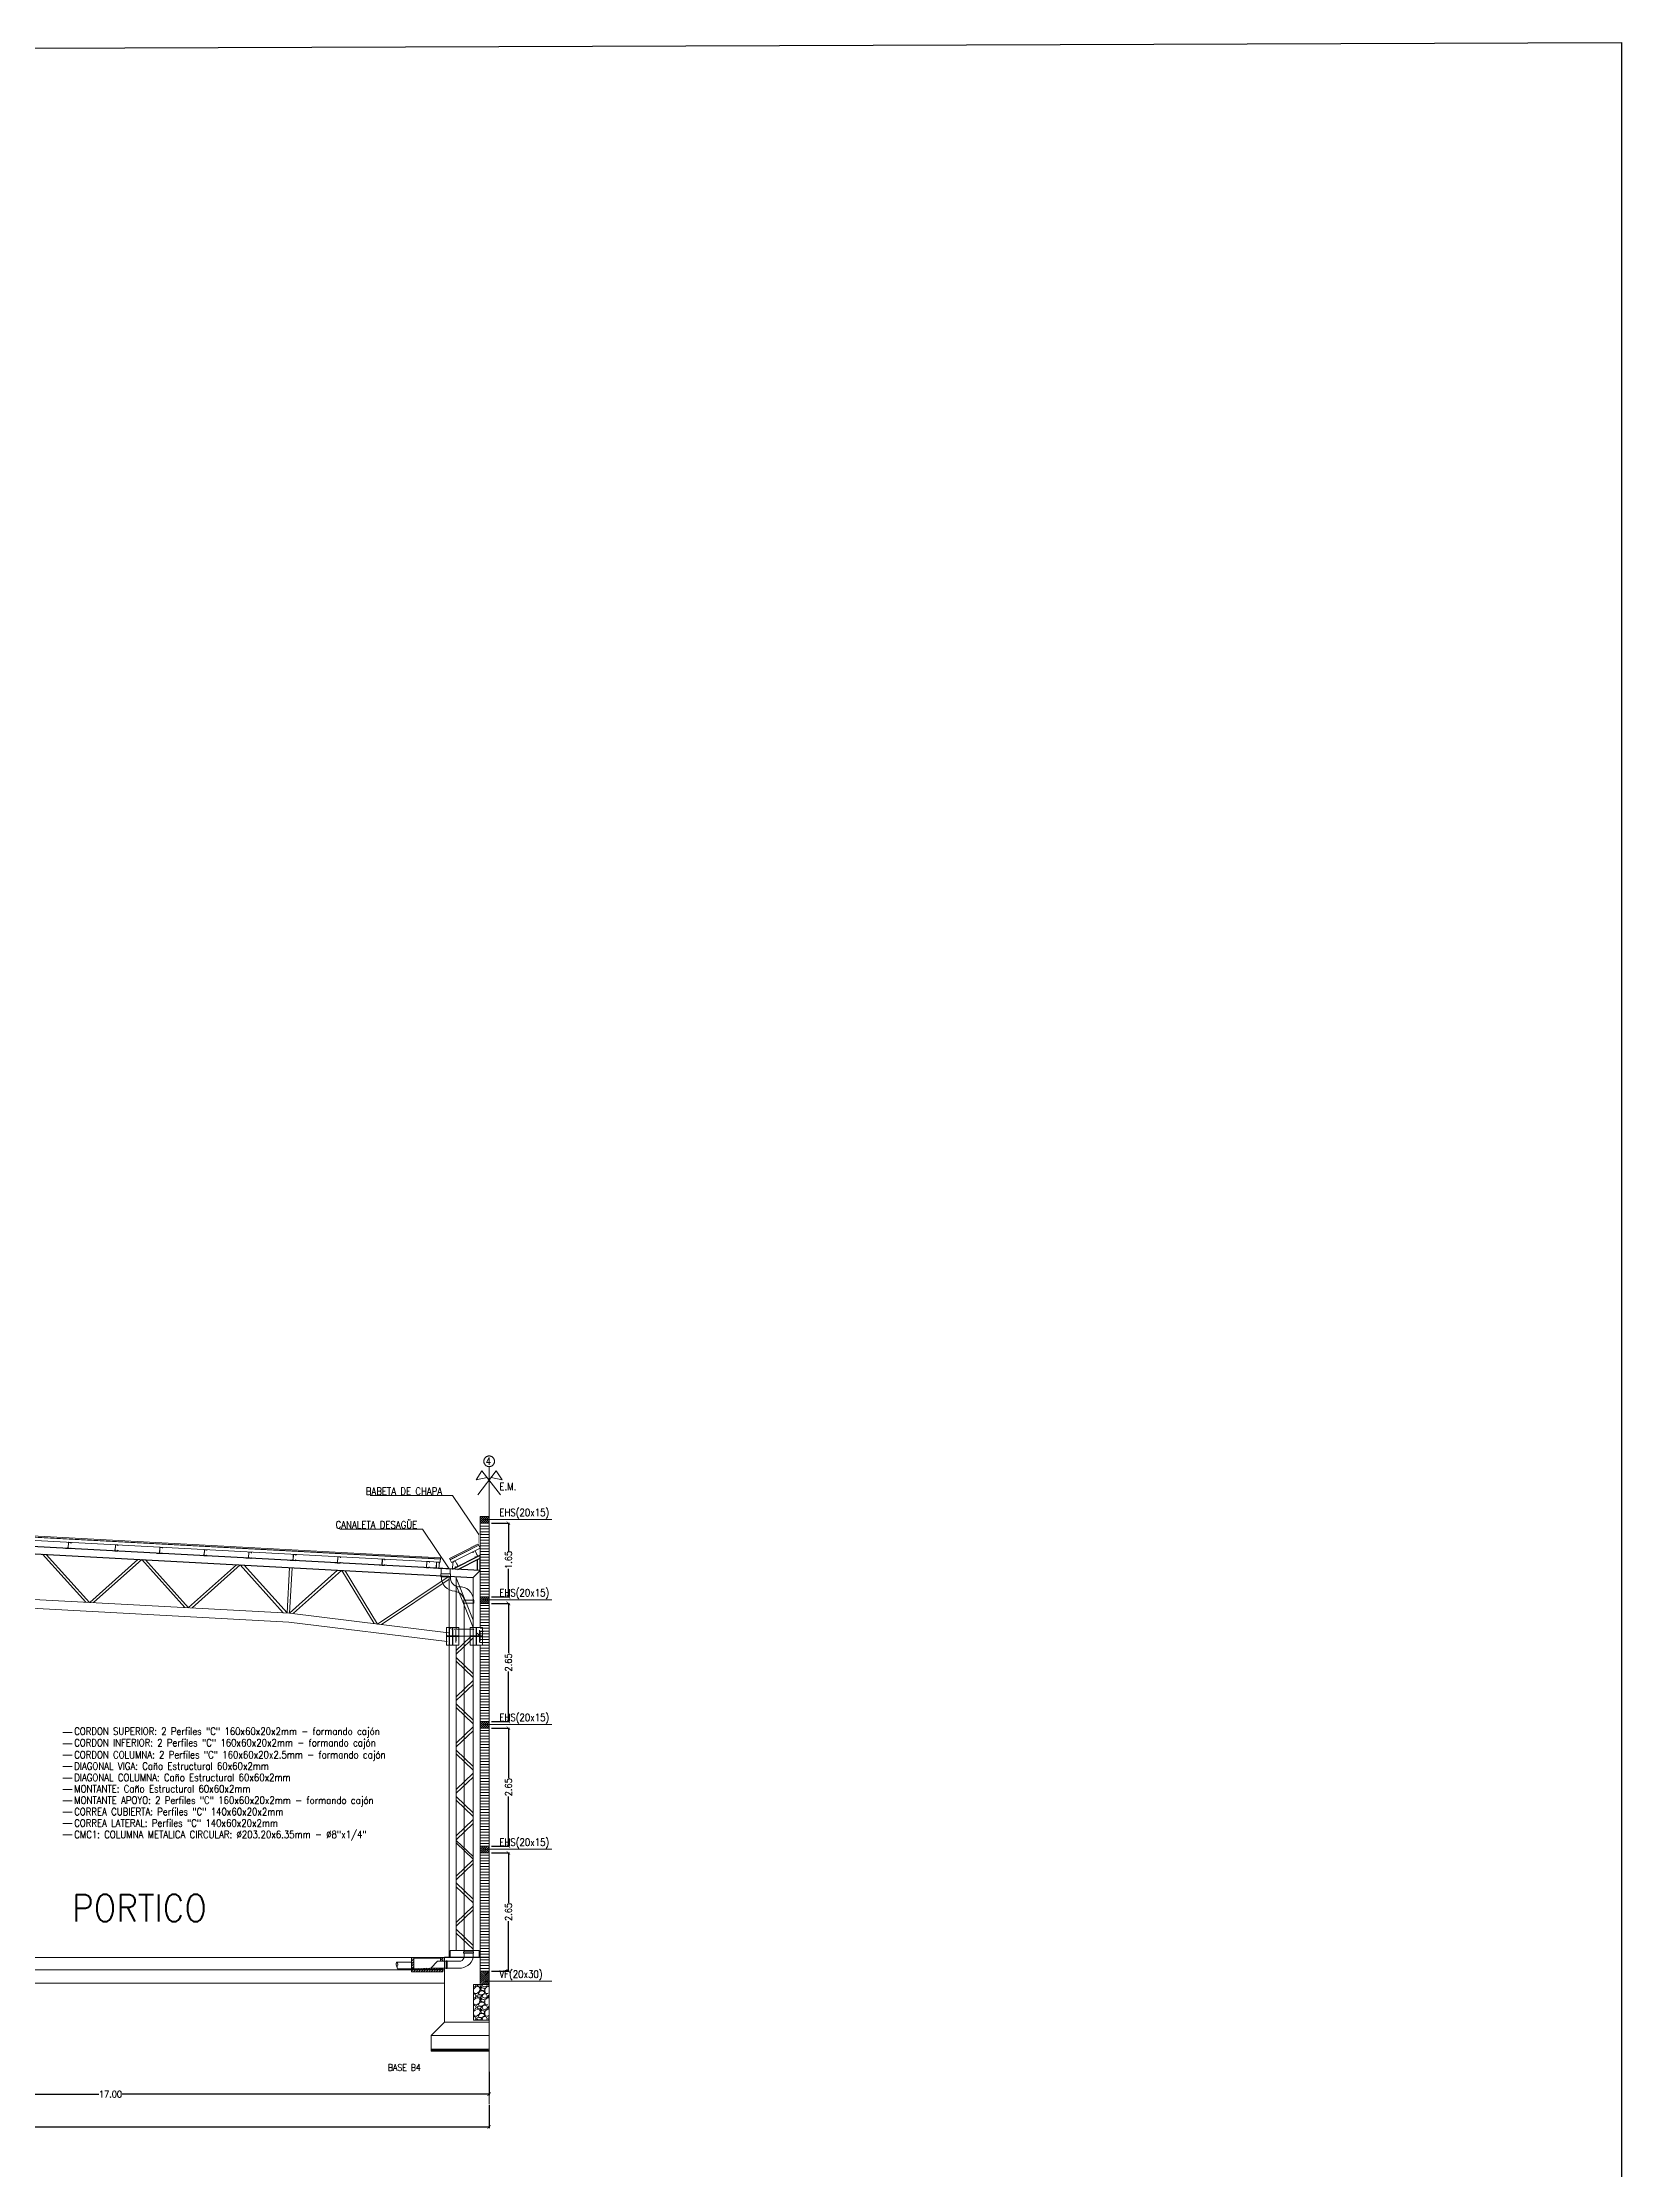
# Model space of a CAD drawing. Header units: inches. Extents: x 2 to 182, y -26 to 193.
# Drawn here: x 146.47 to 181.91, y 145.08 to 192.82 of the extents above; entities that cross this region are included whole.
import ezdxf

# ---------------------------------------------------------------- set-up
doc = ezdxf.new("R2010")
doc.units = ezdxf.units.IN
doc.header["$MEASUREMENT"] = 0
for name, pattern in [('HIDDEN2', [4.7625, 3.175, -1.5875]), ('PUNTOSX2', [12.7, 0, -12.7]), ('TRAZO_Y_PUNTO', [1, 0.5, -0.25, 0, -0.25])]:
    doc.linetypes.add(name, pattern=pattern)
for name, color, linetype in [('01-COTAS ESTRUCTURA', 9, 'Continuous'), ('JU-VISTA-CORTE(XREF)$0$V3', 4, 'Continuous'), ('smr acero', 170, 'Continuous')]:
    doc.layers.add(name, color=color, linetype=linetype)
for name, color, linetype, lineweight in [('Est-Acero', 4, 'Continuous', 13), ('Est-Columnas', 3, 'Continuous', 18), ('Est-Textos', 6, 'Continuous', 0), ('HATCH HORMIGON', 100, 'Continuous', 13), ('L ESTRUCT', 92, 'TRAZO_Y_PUNTO', 15), ('L PROYEC', 4, 'HIDDEN2', 9), ('L VISTA', 5, 'Continuous', 9)]:
    doc.layers.add(name, color=color, linetype=linetype, lineweight=lineweight)
doc.styles.add('R', font='romans.shx', dxfattribs={"width": 0.9})
doc.dimstyles.new('Al', dxfattribs={"dimtxt": 0.15, "dimasz": 0.08, "dimexe": 0.025, "dimexo": 0.05, "dimgap": 0, "dimtad": 0, "dimzin": 0, "dimdsep": 46, "dimtxsty": 'R', "dimblk": 'ARCHTICK', "dimcen": 0.09, "dimadec": 0, "dimazin": 0, "dimtfac": 1, "dimtofl": 0, "dimtmove": 0, "dimatfit": 3, "dimfxl": 0, "dimtolj": 1, "dimtzin": 0, "dimarcsym": 0})
pattern_1 = [(0, (-2587.111416, -366.72261), (2e-17, 0.0635), [])]
pattern_2 = [(45, (-32888.00897, -18007.331902), (-0.028284271247, 0.028284271247), [])]

# ---------------------------------------------------------------- blocks, each defined once
blk = doc.blocks.new('_ArchTick')
at = {"color": 0, "linetype": 'ByBlock', "const_width": 0.15}
blk.add_lwpolyline([(-0.5, -0.5), (0.5, 0.5)], dxfattribs=at)
blk = doc.blocks.new('*D1011')
at = {"layer": 'Defpoints', "color": 0}
for p in [(139.494, 149.261), (156.494, 149.261), (156.494, 146.772)]:
    blk.add_point(p, dxfattribs=at)
at = {"layer": 'Est-Textos', "color": 0, "lineweight": -2}
for p, q in [((139.494, 147.272), (139.494, 146.747)), ((156.494, 147.272), (156.494, 146.747)), ((139.494, 146.772), (147.733, 146.772)), ((156.494, 146.772), (148.254, 146.772))]:
    blk.add_line(p, q, dxfattribs=at)
at = {"layer": 'Est-Textos', "color": 0, "lineweight": -2, "xscale": 0.08, "yscale": 0.08, "zscale": 0.08, "rotation": 180}
blk.add_blockref('_ArchTick', (139.494, 146.772), dxfattribs=at)
at = {"layer": 'Est-Textos', "color": 0, "lineweight": -2, "xscale": 0.08, "yscale": 0.08, "zscale": 0.08}
blk.add_blockref('_ArchTick', (156.494, 146.772), dxfattribs=at)
at = {"layer": 'Est-Textos', "color": 0, "insert": (147.994, 146.772), "char_height": 0.15, "attachment_point": 5, "style": 'R'}
blk.add_mtext('\\A1;17.00', dxfattribs=at)
blk = doc.blocks.new('*D1009')
at = {"layer": 'Defpoints', "color": 0}
for p in [(111.494, 146.772), (156.494, 146.772), (156.494, 146.035)]:
    blk.add_point(p, dxfattribs=at)
at = {"layer": 'Est-Textos', "color": 0, "lineweight": -2}
for p, q in [((111.494, 146.535), (111.494, 146.01)), ((156.494, 146.535), (156.494, 146.01)), ((111.494, 146.035), (133.724, 146.035)), ((156.494, 146.035), (134.264, 146.035))]:
    blk.add_line(p, q, dxfattribs=at)
at = {"layer": 'Est-Textos', "color": 0, "lineweight": -2, "xscale": 0.08, "yscale": 0.08, "zscale": 0.08, "rotation": 180}
blk.add_blockref('_ArchTick', (111.494, 146.035), dxfattribs=at)
at = {"layer": 'Est-Textos', "color": 0, "lineweight": -2, "xscale": 0.08, "yscale": 0.08, "zscale": 0.08}
blk.add_blockref('_ArchTick', (156.494, 146.035), dxfattribs=at)
at = {"layer": 'Est-Textos', "color": 0, "insert": (133.994, 146.035), "char_height": 0.15, "attachment_point": 5, "style": 'R'}
blk.add_mtext('\\A1;45.00', dxfattribs=at)
blk = doc.blocks.new('*D1016')
at = {"layer": 'Defpoints', "color": 0}
for p in [(156.494, 152.186), (156.926, 152.186), (156.494, 149.536)]:
    blk.add_point(p, dxfattribs=at)
at = {"layer": 'Est-Textos', "color": 0, "lineweight": -2}
for p, q in [((156.544, 152.186), (156.951, 152.186)), ((156.926, 152.186), (156.926, 151.067)), ((156.926, 149.536), (156.926, 150.655)), ((156.544, 149.536), (156.951, 149.536))]:
    blk.add_line(p, q, dxfattribs=at)
at = {"layer": 'Est-Textos', "color": 0, "lineweight": -2, "xscale": 0.08, "yscale": 0.08, "zscale": 0.08}
for p, rotation in [((156.926, 152.186), 90), ((156.926, 149.536), 270)]:
    blk.add_blockref('_ArchTick', p, dxfattribs=dict(at, rotation=rotation))
at = {"layer": 'Est-Textos', "color": 0, "insert": (156.926, 150.861), "char_height": 0.15, "attachment_point": 5, "rotation": 90, "style": 'R'}
blk.add_mtext('\\A1;2.65', dxfattribs=at)
blk = doc.blocks.new('*D1017')
at = {"layer": 'Defpoints', "color": 0}
for p in [(156.494, 154.986), (156.926, 154.986), (156.494, 152.336)]:
    blk.add_point(p, dxfattribs=at)
at = {"layer": 'Est-Textos', "color": 0, "lineweight": -2}
for p, q in [((156.544, 154.986), (156.951, 154.986)), ((156.926, 154.986), (156.926, 153.867)), ((156.926, 152.336), (156.926, 153.455)), ((156.544, 152.336), (156.951, 152.336))]:
    blk.add_line(p, q, dxfattribs=at)
at = {"layer": 'Est-Textos', "color": 0, "lineweight": -2, "xscale": 0.08, "yscale": 0.08, "zscale": 0.08}
for p, rotation in [((156.926, 154.986), 90), ((156.926, 152.336), 270)]:
    blk.add_blockref('_ArchTick', p, dxfattribs=dict(at, rotation=rotation))
at = {"layer": 'Est-Textos', "color": 0, "insert": (156.926, 153.661), "char_height": 0.15, "attachment_point": 5, "rotation": 90, "style": 'R'}
blk.add_mtext('\\A1;2.65', dxfattribs=at)
blk = doc.blocks.new('*D1018')
at = {"layer": 'Defpoints', "color": 0}
for p in [(156.494, 157.786), (156.926, 157.786), (156.494, 155.136)]:
    blk.add_point(p, dxfattribs=at)
at = {"layer": 'Est-Textos', "color": 0, "lineweight": -2}
for p, q in [((156.544, 157.786), (156.951, 157.786)), ((156.926, 157.786), (156.926, 156.667)), ((156.926, 155.136), (156.926, 156.255)), ((156.544, 155.136), (156.951, 155.136))]:
    blk.add_line(p, q, dxfattribs=at)
at = {"layer": 'Est-Textos', "color": 0, "lineweight": -2, "xscale": 0.08, "yscale": 0.08, "zscale": 0.08}
for p, rotation in [((156.926, 157.786), 90), ((156.926, 155.136), 270)]:
    blk.add_blockref('_ArchTick', p, dxfattribs=dict(at, rotation=rotation))
at = {"layer": 'Est-Textos', "color": 0, "insert": (156.926, 156.461), "char_height": 0.15, "attachment_point": 5, "rotation": 90, "style": 'R'}
blk.add_mtext('\\A1;2.65', dxfattribs=at)
blk = doc.blocks.new('*D1019')
at = {"layer": 'Defpoints', "color": 0}
for p in [(156.494, 159.586), (156.926, 159.586), (156.494, 157.936)]:
    blk.add_point(p, dxfattribs=at)
at = {"layer": 'Est-Textos', "color": 0, "lineweight": -2}
for p, q in [((156.544, 159.586), (156.951, 159.586)), ((156.926, 159.586), (156.926, 158.957)), ((156.926, 157.936), (156.926, 158.565)), ((156.544, 157.936), (156.951, 157.936))]:
    blk.add_line(p, q, dxfattribs=at)
at = {"layer": 'Est-Textos', "color": 0, "lineweight": -2, "xscale": 0.08, "yscale": 0.08, "zscale": 0.08}
for p, rotation in [((156.926, 159.586), 90), ((156.926, 157.936), 270)]:
    blk.add_blockref('_ArchTick', p, dxfattribs=dict(at, rotation=rotation))
at = {"layer": 'Est-Textos', "color": 0, "insert": (156.926, 158.761), "char_height": 0.15, "attachment_point": 5, "rotation": 90, "style": 'R'}
blk.add_mtext('\\A1;1.65', dxfattribs=at)

msp = doc.modelspace()

# ---------------------------------------------------------------- hatches: boundary and pattern name
at = {"lineweight": 0}
h = msp.add_hatch(dxfattribs=at)
h.set_pattern_fill('ANSI31', color=256, scale=0.02, angle=315)
h.set_pattern_definition([(0, (-2587.111416, -358.32261), (2e-17, 0.0635), [])])
h.paths.add_polyline_path([(156.294, 159.586), (156.494, 159.586), (156.494, 157.936), (156.319, 157.936), (156.294, 157.936)])
h = msp.add_hatch(dxfattribs=at)
h.set_pattern_fill('ANSI31', color=256, scale=0.02, angle=315)
h.set_pattern_definition([(0, (-2587.111416, -361.12261), (2e-17, 0.0635), [])])
h.paths.add_polyline_path([(156.294, 157.786), (156.494, 157.786), (156.494, 155.136), (156.319, 155.136), (156.294, 155.136)])
h = msp.add_hatch(dxfattribs=at)
h.set_pattern_fill('ANSI31', color=256, scale=0.02, angle=315)
h.set_pattern_definition([(0, (-2587.111416, -363.92261), (2e-17, 0.0635), [])])
h.paths.add_polyline_path([(156.294, 154.986), (156.494, 154.986), (156.494, 152.336), (156.319, 152.336), (156.294, 152.336)])
h = msp.add_hatch(dxfattribs=at)
h.set_pattern_fill('ANSI31', color=256, scale=0.02, angle=315)
h.set_pattern_definition(pattern_1)
h.paths.add_polyline_path([(156.294, 152.186), (156.494, 152.186), (156.494, 149.836), (156.319, 149.836), (156.319, 149.849), (156.294, 149.849)])
h = msp.add_hatch(dxfattribs=at)
h.set_pattern_fill('ANSI31', color=256, scale=0.02, angle=315)
h.set_pattern_definition(pattern_1)
h.paths.add_polyline_path([(156.294, 149.836), (156.319, 149.836), (156.494, 149.836), (156.494, 149.536), (156.294, 149.536)])
h = msp.add_hatch(dxfattribs=at)
h.set_pattern_fill('GRAVEL', color=256, scale=0.01)
h.set_pattern_definition([(228.0127875, (-5302.389905, -877.694009), (-2.03200000016, -2.28599999986), [0.034172144, -3.383048364]), (184.969741, (-5302.412765, -877.719409), (3.047999998794, 0.25400001447), [0.058640472, -5.805404889]), (132.5104471, (-5302.471185, -877.724489), (2.540000001073, -2.793999999025), [0.041348152, -4.093472279]), (267.273689, (-5302.570245, -877.787989), (0.254000000532, 5.079999999973), [0.053400452, -5.286643743]), (292.83365418, (-5302.572785, -877.841329), (-1.270000000106, 3.047999999956), [0.05236337, -5.183980775]), (357.273689, (-5302.552465, -877.889589), (-5.079999999973, 0.254000000532), [0.053400452, -5.286643743]), (37.69424047, (-5302.499125, -877.892129), (-3.301999999854, -2.54000000019), [0.070619366, -6.991311531]), (72.25532837, (-5302.443245, -877.848949), (1.778000000478, 5.587999999848), [0.066671952, -6.60052566]), (121.42956562, (-5302.422925, -877.785449), (-2.032000000288, 3.301999999823), [0.0535813, -5.30455457]), (175.2363583, (-5302.450865, -877.739729), (2.79399999996, -0.25400000044), [0.061171328, -2.997393695]), (222.3974378, (-5302.511825, -877.734649), (-3.047999999902, -2.794000000106), [0.079107792, -7.831677251]), (138.81407483, (-5302.318785, -877.790529), (-1.77799999989, 1.52400000012), [0.027000454, -2.673056582]), (171.4692344, (-5302.339105, -877.772749), (3.30200000009, -0.507999999424), [0.051368198, -5.0854639]), (225, (-5302.3899, -877.76513), (-4e-17, -0.254), [0.035920934, -0.323289311]), (203.1985905, (-5302.407685, -877.73465), (1.27000000003, 0.50799999991), [0.019344132, -1.915062237]), (291.8014095, (-5302.425465, -877.74227), (-0.25400000005, 0.762), [0.027356562, -1.340475299]), (30.9637565, (-5302.415305, -877.76767), (0.76200000002, 0.50799999997), [0.044431966, -1.436629815]), (161.5650512, (-5302.377205, -877.74481), (0.508, -0.254), [0.032128714, -0.771089812]), (16.38954033, (-5302.572785, -877.742269), (2.54, 0.762), [0.0450088, -4.455882667]), (70.34617594, (-5302.529605, -877.729569), (-1.016000000093, -2.793999999967), [0.037759894, -3.738221568]), (293.1985905, (-5302.377205, -877.69401), (-0.50799999991, 1.27000000004), [0.03868801, -1.895718359]), (343.61045967, (-5302.361965, -877.729569), (-2.540000000053, 0.761999999822), [0.0450088, -4.455882667]), (339.4439548, (-5302.572785, -877.89975), (-1.27, 0.508), [0.04340352, -2.126773431]), (294.7751406, (-5302.532145, -877.914989), (-1.27000000151, 2.79399999931), [0.036367212, -3.600359338]), (66.8014095, (-5302.374665, -877.94801), (0.50799999992, 1.27000000003), [0.03868801, -1.895718359]), (17.35402464, (-5302.359425, -877.912449), (-3.301999999934, -1.016000000213), [0.042578274, -4.215237598]), (69.4439548, (-5302.499125, -877.94801), (-0.50800000001, -1.27), [0.02170176, -2.148475191]), (101.3099325, (-5302.389905, -877.94801), (-0.254, 1.016), [0.01295146, -1.282199496]), (165.9637565, (-5302.392445, -877.93531), (0.762, -0.254), [0.05236337, -0.994905459]), (186.00900596, (-5302.443245, -877.922609), (2.539999999987, 0.254000000133), [0.0485267, -4.804136486]), (303.6900675, (-5302.415305, -877.79053), (-0.254, 0.508), [0.036632388, -0.879177636]), (353.1572266, (-5302.394985, -877.821009), (4.318000000027, -0.507999999774), [0.063955676, -6.331600907]), (60.9453959, (-5302.331485, -877.828629), (-1.01600000003, -1.77799999998), [0.026150824, -2.588939232]), (90, (-5302.31878, -877.80577), (-0.254, 0.254), [0.01524, -0.23876]), (120.25643716, (-5302.448325, -877.914989), (1.015999999876, -1.77800000007), [0.035286696, -3.493394077]), (48.0127875, (-5302.466105, -877.884509), (2.03200000017, 2.28599999985), [0.068344288, -3.34887622]), (0, (-5302.42038, -877.8337), (0.254, 0.254), [0.06604, -0.18796]), (325.3048465, (-5302.354345, -877.833709), (2.54000000096, -1.777999998625), [0.040160956, -3.975931672]), (254.0546041, (-5302.321325, -877.85657), (-0.25399999998, -1.016), [0.036982908, -1.812165004]), (207.64597536, (-5302.331485, -877.892129), (-4.826000000177, -2.539999999663), [0.06021451, -5.961246442]), (175.42607874, (-5302.384825, -877.920069), (-3.302, 0.254), [0.063702946, -6.306584646])])
h.paths.add_polyline_path([(156.144, 149.236), (156.344, 149.236), (156.344, 148.436), (156.144, 148.436)])
h.paths.add_polyline_path([(156.344, 149.236), (156.494, 149.236), (156.494, 148.436), (156.344, 148.436)])
h = msp.add_hatch(dxfattribs=at)
h.set_pattern_fill('ANSI37', color=256, scale=0.01)
h.set_pattern_definition([(45, (-2565.917084, -371.648868), (-0.0224506403, 0.0224506403), []), (135, (-2565.917084, -371.648868), (-0.0224506403, -0.0224506403), [])])
h.paths.add_polyline_path([(155.194, 147.786), (156.494, 147.786), (156.494, 147.736), (155.194, 147.736)])
at = {"layer": 'HATCH HORMIGON'}
h = msp.add_hatch(dxfattribs=at)
h.set_pattern_fill('LINE', color=256, scale=0.01, angle=45, style=0)
h.set_pattern_definition([(45, (-5264.430395, -887.633784), (-0.0224506403, 0.0224506403), [])])
h.paths.add_polyline_path([(156.494, 159.586), (156.494, 159.736), (156.294, 159.736), (156.294, 159.586)])
h = msp.add_hatch(dxfattribs=at)
h.set_pattern_fill('LINE', color=256, scale=0.01, angle=45, style=0)
h.set_pattern_definition([(45, (-5264.430395, -889.433784), (-0.0224506403, 0.0224506403), [])])
h.paths.add_polyline_path([(156.494, 157.786), (156.494, 157.936), (156.294, 157.936), (156.294, 157.786)])
h = msp.add_hatch(dxfattribs=at)
h.set_pattern_fill('LINE', color=256, scale=0.01, angle=45, style=0)
h.set_pattern_definition([(45, (-5264.430395, -892.233784), (-0.0224506403, 0.0224506403), [])])
h.paths.add_polyline_path([(156.494, 154.986), (156.494, 155.136), (156.294, 155.136), (156.294, 154.986)])
h = msp.add_hatch(dxfattribs=at)
h.set_pattern_fill('LINE', color=256, scale=0.01, angle=45, style=0)
h.set_pattern_definition([(45, (-5264.430395, -895.033784), (-0.0224506403, 0.0224506403), [])])
h.paths.add_polyline_path([(156.494, 152.186), (156.494, 152.336), (156.294, 152.336), (156.294, 152.186)])
h = msp.add_hatch(dxfattribs=at)
h.set_pattern_fill('LINE', color=256, scale=0.01, angle=45, style=0)
h.set_pattern_definition([(45, (-5324.36278, -885.853102), (-0.0224506403, 0.0224506403), [])])
h.paths.add_polyline_path([(156.294, 149.536), (156.494, 149.536), (156.494, 149.236), (156.294, 149.236)])
at = {"layer": 'L ESTRUCT', "linetype": 'ByBlock'}
h = msp.add_hatch(dxfattribs=at)
h.set_pattern_fill('_USER,_O', color=256, scale=0.04, angle=45, pattern_type=0)
h.set_pattern_definition(pattern_2)
h.paths.add_polyline_path([(154.803, 149.836), (154.753, 149.836), (154.753, 149.584), (154.803, 149.586)])
h = msp.add_hatch(dxfattribs=at)
h.set_pattern_fill('_USER,_O', color=256, scale=0.04, angle=45, pattern_type=0)
h.set_pattern_definition(pattern_2)
h.paths.add_polyline_path([(155.451, 149.601), (155.401, 149.601), (155.401, 149.569), (154.803, 149.569), (154.803, 149.586), (154.753, 149.584), (154.753, 149.519), (155.451, 149.519)])
h = msp.add_hatch(dxfattribs=at)
h.set_pattern_fill('_USER,_O', color=256, scale=0.04, angle=45, pattern_type=0)
h.set_pattern_definition(pattern_2)
h.paths.add_polyline_path([(155.401, 149.836), (154.803, 149.836), (154.803, 149.821), (155.401, 149.821)])
h = msp.add_hatch(dxfattribs=at)
h.set_pattern_fill('_USER,_O', color=256, scale=0.04, angle=45, pattern_type=0)
h.set_pattern_definition(pattern_2)
h.paths.add_polyline_path([(155.401, 149.601), (155.189, 149.601), (154.803, 149.586), (154.803, 149.569), (155.401, 149.569)])
h = msp.add_hatch(dxfattribs=at)
h.set_pattern_fill('_USER,_O', color=256, scale=0.04, angle=45, pattern_type=0)
h.set_pattern_definition(pattern_2)
h.paths.add_polyline_path([(155.451, 149.836), (155.401, 149.836), (155.401, 149.821), (155.401, 149.757), (155.451, 149.757)])

# ---------------------------------------------------------------- linework, layer by layer
at = {"lineweight": 0}
for p, q in [((156.294, 157.936), (156.294, 159.586)), ((156.494, 157.936), (156.494, 159.586)), ((151.957, 157.571), (152.013, 158.591)), ((152.016, 157.568), (152.073, 158.588)), ((156.134, 158.37), (156.294, 158.522)), ((156.294, 157.249), (156.294, 158.522)), ((155.594, 157.249), (155.594, 158.399)), ((155.753, 157.249), (155.753, 158.391)), ((156.134, 157.409), (155.753, 158.358)), ((156.134, 157.248), (155.753, 158.197)), ((156.134, 157.248), (156.134, 158.37)), ((155.579, 157.127), (152.016, 157.568)), ((156.494, 155.136), (156.494, 157.786)), ((155.555, 156.929), (151.999, 157.368)), ((155.807, 157.209), (156.067, 157.209)), ((156.067, 157.049), (155.807, 157.049)), ((155.594, 149.849), (155.594, 156.849)), ((155.594, 156.849), (155.754, 156.849)), ((155.754, 156.728), (156.067, 157.03)), ((155.754, 156.644), (156.067, 156.946)), ((155.754, 149.999), (155.754, 156.849)), ((155.754, 156.573), (156.134, 156.207)), ((156.134, 149.999), (156.134, 156.849)), ((156.294, 149.236), (156.294, 156.849)), ((155.754, 156.49), (156.134, 156.124)), ((155.754, 155.687), (156.134, 156.053)), ((155.754, 155.604), (156.134, 155.97)), ((155.754, 155.533), (156.134, 155.167)), ((155.754, 155.45), (156.134, 155.084)), ((155.754, 154.647), (156.134, 155.013)), ((155.754, 154.564), (156.134, 154.93)), ((156.494, 152.336), (156.494, 154.986)), ((155.754, 154.493), (156.134, 154.127)), ((155.754, 154.409), (156.134, 154.043)), ((155.754, 153.607), (156.134, 153.973)), ((155.754, 153.524), (156.134, 153.89)), ((155.754, 153.453), (156.134, 153.087)), ((155.754, 153.369), (156.134, 153.003)), ((155.754, 152.567), (156.134, 152.933)), ((155.754, 152.483), (156.134, 152.85)), ((155.754, 152.469), (156.134, 152.103)), ((155.754, 152.412), (156.134, 152.047)), ((155.754, 151.666), (156.134, 152.032)), ((155.754, 151.583), (156.134, 151.949)), ((156.494, 149.836), (156.494, 152.186)), ((155.754, 151.512), (156.134, 151.146)), ((155.754, 151.429), (156.134, 151.063)), ((155.754, 150.626), (156.134, 150.992)), ((155.754, 150.543), (156.134, 150.909)), ((155.754, 150.472), (156.134, 150.106)), ((155.754, 150.389), (156.134, 150.023)), ((113.254, 149.836), (155.494, 149.836)), ((113.254, 149.561), (155.494, 149.561)), ((155.494, 149.836), (155.494, 148.386)), ((156.294, 149.836), (156.294, 149.536)), ((156.319, 149.836), (156.494, 149.836)), ((156.494, 149.836), (156.494, 148.386)), ((113.254, 149.261), (155.494, 149.261)), ((156.144, 149.236), (156.144, 148.436)), ((156.294, 149.236), (156.144, 149.236)), ((156.344, 149.236), (156.494, 149.236)), ((156.494, 149.236), (156.494, 148.436)), ((156.494, 148.086), (155.194, 148.086)), ((156.494, 148.386), (155.494, 148.386)), ((156.144, 148.436), (156.494, 148.436))]:
    msp.add_line(p, q, dxfattribs=at)
at = {"linetype": 'PUNTOSX2', "lineweight": 0, "ltscale": 0.001}
for p, q in [((155.667, 157.049), (155.533, 157.07)), ((155.686, 157.208), (155.534, 157.232)), ((155.594, 157.223), (155.594, 157.249)), ((155.594, 157.049), (155.594, 156.849)), ((155.668, 157.055), (155.686, 157.208)), ((155.807, 157.209), (155.686, 157.208)), ((155.753, 157.209), (155.753, 157.249)), ((155.754, 157.049), (155.754, 156.849)), ((156.067, 157.209), (156.134, 157.209)), ((156.134, 157.209), (156.134, 157.249)), ((156.294, 157.049), (156.134, 157.209)), ((156.294, 157.055), (156.294, 157.249)), ((156.076, 157.038), (156.067, 157.03)), ((156.134, 157.01), (156.067, 156.946)), ((156.134, 157.042), (156.134, 156.849)), ((156.294, 157.042), (156.294, 156.849))]:
    msp.add_line(p, q, dxfattribs=at)
msp.add_lwpolyline([(91.611, 192.493), (181.909, 192.816), (181.909, -26.135), (91.611, -26.135)], close=True)
at = {"lineweight": 0}
for points in [[(155.403, 158.811), (133.994, 159.96)], [(155.398, 158.711), (133.994, 159.859)], [(155.648, 158.704), (155.603, 158.793), (156.248, 159.119), (156.294, 159.029), (155.648, 158.704)], [(146.47, 158.889), (147.441, 157.813)], [(146.555, 158.884), (147.526, 157.809)], [(148.612, 158.774), (147.531, 157.808)], [(148.696, 158.769), (147.616, 157.804)], [(148.696, 158.769), (149.66, 157.694)], [(148.781, 158.765), (149.745, 157.69)], [(150.823, 158.655), (149.744, 157.691)], [(150.908, 158.651), (149.831, 157.689)], [(150.908, 158.651), (151.872, 157.575)], [(150.993, 158.646), (151.957, 157.571)], [(153.093, 158.53), (152.016, 157.568)], [(153.179, 158.527), (152.103, 157.564)], [(153.191, 158.528), (153.912, 157.334)], [(153.266, 158.52), (153.987, 157.324)], [(155.398, 158.711), (155.403, 158.812)], [(143.04, 158.049), (152.016, 157.568)], [(155.594, 158.399), (153.987, 157.324)], [(155.594, 158.327), (154.078, 157.313)], [(143.036, 157.849), (151.999, 157.368)], [(156.494, 148.386), (156.494, 148.086), (156.494, 147.786), (155.194, 147.786), (155.194, 148.086), (155.494, 148.386)]]:
    msp.add_lwpolyline(points, dxfattribs=at)
for points in [[(155.814, 157.249), (155.534, 157.249), (155.534, 157.055), (155.814, 157.055)], [(155.534, 157.055), (155.814, 157.055), (155.814, 157.049), (155.534, 157.049)], [(155.534, 157.042), (155.814, 157.042), (155.814, 157.049), (155.534, 157.049)], [(155.67, 157.055), (155.67, 157.249), (155.677, 157.249), (155.677, 157.055)], [(156.067, 157.249), (156.347, 157.249), (156.347, 157.055), (156.067, 157.055)], [(156.347, 157.055), (156.067, 157.055), (156.067, 157.049), (156.347, 157.049)], [(156.347, 157.042), (156.067, 157.042), (156.067, 157.049), (156.347, 157.049)], [(156.21, 157.055), (156.21, 157.249), (156.204, 157.249), (156.204, 157.055)], [(155.814, 156.849), (155.534, 156.849), (155.534, 157.042), (155.814, 157.042)], [(155.67, 157.042), (155.67, 156.849), (155.677, 156.849), (155.677, 157.042)], [(156.067, 156.849), (156.347, 156.849), (156.347, 157.042), (156.067, 157.042)], [(156.21, 157.042), (156.21, 156.849), (156.204, 156.849), (156.204, 157.042)], [(156.269, 149.999), (155.619, 149.999), (155.619, 149.849), (156.269, 149.849)], [(156.494, 147.786), (155.194, 147.786), (155.194, 147.736), (156.494, 147.736)]]:
    msp.add_lwpolyline(points, close=True, dxfattribs=at)
at = {"layer": '01-COTAS ESTRUCTURA', "ltscale": 10}
msp.add_line((155.594, 157.249), (155.594, 156.849), dxfattribs=at)
at = {"layer": 'Defpoints', "ltscale": 10}
for points in [[(156.294, 158.522), (139.642, 159.416)], [(139.642, 159.255), (156.134, 158.37)], [(155.668, 158.555), (156.294, 158.871)], [(155.788, 158.549), (156.294, 158.804)], [(156.234, 158.522), (156.234, 158.774)], [(156.294, 158.522), (156.294, 158.871)]]:
    msp.add_lwpolyline(points, dxfattribs=at)
at = {"layer": 'Est-Acero'}
for p, q in [((155.604, 156.911), (155.604, 157.187)), ((155.744, 156.911), (155.744, 157.187)), ((156.137, 156.911), (156.137, 157.187)), ((156.277, 156.911), (156.277, 157.187))]:
    msp.add_line(p, q, dxfattribs=at)
for points in [[(155.401, 158.783), (133.994, 159.932)], [(155.401, 158.781), (133.994, 159.93)], [(156.261, 159.094), (155.616, 158.768)], [(156.262, 159.092), (155.616, 158.766)]]:
    msp.add_lwpolyline(points, dxfattribs=at)
for points in [[(147.037, 159.021, 0.414214), (147.041, 159.024), (147.045, 159.088), (147.047, 159.088), (147.043, 159.024, -0.414214), (147.037, 159.019), (146.983, 159.022), (146.983, 159.024)], [(147.05, 159.152), (147.043, 159.024, 0.414214), (147.049, 159.018), (147.097, 159.015, 0.414214), (147.103, 159.021), (147.104, 159.035), (147.102, 159.035), (147.101, 159.021, -0.414214), (147.097, 159.017), (147.049, 159.02, -0.414214), (147.045, 159.024), (147.052, 159.152, -0.414214), (147.057, 159.156), (147.104, 159.153, -0.414214), (147.108, 159.149), (147.107, 159.135), (147.109, 159.135), (147.11, 159.149, 0.414214), (147.105, 159.155), (147.057, 159.158, 0.414214)], [(148.091, 158.964, 0.414214), (148.095, 158.968), (148.099, 159.032), (148.101, 159.032), (148.097, 158.968, -0.414214), (148.091, 158.962), (148.037, 158.965), (148.037, 158.967)], [(148.104, 159.095), (148.097, 158.967, 0.414214), (148.103, 158.96), (148.151, 158.958, 0.414214), (148.157, 158.963), (148.158, 158.977), (148.156, 158.978), (148.155, 158.964, -0.414214), (148.151, 158.96), (148.103, 158.962, -0.414214), (148.099, 158.967), (148.106, 159.095, -0.414214), (148.111, 159.098), (148.158, 159.096, -0.414214), (148.162, 159.091), (148.161, 159.077), (148.163, 159.077), (148.164, 159.091, 0.414214), (148.159, 159.098), (148.111, 159.1, 0.414214)], [(149.09, 158.909, 0.414214), (149.094, 158.913), (149.097, 158.977), (149.099, 158.976), (149.096, 158.913, -0.414214), (149.089, 158.907), (149.036, 158.91), (149.036, 158.912)], [(149.103, 159.04), (149.096, 158.913, 0.414214), (149.101, 158.906), (149.149, 158.904, 0.414214), (149.156, 158.909), (149.156, 158.923), (149.154, 158.923), (149.154, 158.909, -0.414214), (149.15, 158.906), (149.102, 158.908, -0.414214), (149.098, 158.912), (149.105, 159.04, -0.414214), (149.109, 159.044), (149.157, 159.041, -0.414214), (149.161, 159.037), (149.16, 159.023), (149.162, 159.023), (149.163, 159.037, 0.414214), (149.157, 159.043), (149.109, 159.046, 0.414214)], [(150.102, 158.988), (150.094, 158.861, 0.414214), (150.1, 158.854), (150.148, 158.852, 0.414214), (150.154, 158.857), (150.155, 158.871), (150.153, 158.871), (150.152, 158.857, -0.414214), (150.148, 158.854), (150.1, 158.856, -0.414214), (150.096, 158.86), (150.104, 158.988, -0.414214), (150.108, 158.992), (150.156, 158.989, -0.414214), (150.159, 158.985), (150.159, 158.971), (150.161, 158.971), (150.161, 158.985, 0.414214), (150.156, 158.991), (150.108, 158.994, 0.414214)], [(156.18, 158.964), (156.237, 158.85, -0.414214), (156.235, 158.842), (156.192, 158.82, -0.414214), (156.184, 158.823), (156.177, 158.835), (156.179, 158.836), (156.186, 158.823, 0.414214), (156.191, 158.822), (156.234, 158.843, 0.414214), (156.235, 158.849), (156.178, 158.963, 0.414214), (156.172, 158.965), (156.13, 158.943, 0.414214), (156.128, 158.938), (156.134, 158.925), (156.132, 158.924), (156.126, 158.937, -0.414214), (156.129, 158.945), (156.172, 158.967, -0.414214)], [(150.088, 158.857, 0.414214), (150.092, 158.861), (150.096, 158.925), (150.098, 158.924), (150.094, 158.861, -0.414214), (150.088, 158.855), (150.034, 158.858), (150.034, 158.86)], [(151.087, 158.802, 0.414214), (151.091, 158.805), (151.094, 158.869), (151.096, 158.869), (151.093, 158.805, -0.414214), (151.087, 158.8), (151.033, 158.803), (151.033, 158.805)], [(151.1, 158.933), (151.093, 158.805, 0.414214), (151.099, 158.799), (151.147, 158.796, 0.414214), (151.153, 158.802), (151.154, 158.816), (151.152, 158.816), (151.151, 158.802, -0.414214), (151.147, 158.798), (151.099, 158.801, -0.414214), (151.095, 158.805), (151.102, 158.933, -0.414214), (151.106, 158.937), (151.154, 158.934, -0.414214), (151.158, 158.93), (151.157, 158.916), (151.159, 158.916), (151.16, 158.93, 0.414214), (151.154, 158.936), (151.106, 158.939, 0.414214)], [(152.085, 158.75, 0.414214), (152.09, 158.753), (152.093, 158.817), (152.095, 158.817), (152.092, 158.753, -0.414214), (152.085, 158.748), (152.031, 158.751), (152.031, 158.753)], [(152.099, 158.881), (152.092, 158.753, 0.414214), (152.097, 158.747), (152.145, 158.744, 0.414214), (152.151, 158.75), (152.152, 158.764), (152.15, 158.764), (152.149, 158.75, -0.414214), (152.145, 158.746), (152.097, 158.749, -0.414214), (152.094, 158.753), (152.101, 158.881, -0.414214), (152.105, 158.885), (152.153, 158.882, -0.414214), (152.157, 158.878), (152.156, 158.864), (152.158, 158.864), (152.159, 158.878, 0.414214), (152.153, 158.884), (152.105, 158.887, 0.414214)], [(153.084, 158.694, 0.414214), (153.088, 158.698), (153.092, 158.762), (153.094, 158.762), (153.09, 158.698, -0.414214), (153.084, 158.692), (153.03, 158.695), (153.03, 158.697)], [(153.097, 158.826), (153.09, 158.698, 0.414214), (153.096, 158.692), (153.144, 158.689, 0.414214), (153.15, 158.695), (153.151, 158.709), (153.149, 158.709), (153.148, 158.695, -0.414214), (153.144, 158.691), (153.096, 158.694, -0.414214), (153.092, 158.698), (153.099, 158.826, -0.414214), (153.103, 158.829), (153.151, 158.827, -0.414214), (153.155, 158.823), (153.154, 158.809), (153.156, 158.809), (153.157, 158.823, 0.414214), (153.151, 158.829), (153.103, 158.831, 0.414214)], [(154.082, 158.643, 0.414214), (154.087, 158.646), (154.09, 158.71), (154.092, 158.71), (154.089, 158.646, -0.414214), (154.082, 158.641), (154.028, 158.643), (154.029, 158.645)], [(154.096, 158.774), (154.089, 158.646, 0.414214), (154.094, 158.64), (154.142, 158.637, 0.414214), (154.149, 158.643), (154.149, 158.657), (154.147, 158.657), (154.147, 158.643, -0.414214), (154.142, 158.639), (154.094, 158.642, -0.414214), (154.091, 158.646), (154.098, 158.774, -0.414214), (154.102, 158.778), (154.15, 158.775, -0.414214), (154.154, 158.771), (154.153, 158.757), (154.155, 158.757), (154.156, 158.771, 0.414214), (154.15, 158.777), (154.102, 158.78, 0.414214)], [(155.081, 158.591, 0.414214), (155.085, 158.594), (155.089, 158.658), (155.091, 158.658), (155.087, 158.594, -0.414214), (155.081, 158.589), (155.027, 158.592), (155.027, 158.594)], [(155.094, 158.722), (155.087, 158.594, 0.414214), (155.093, 158.588), (155.141, 158.585, 0.414214), (155.147, 158.591), (155.148, 158.605), (155.146, 158.605), (155.145, 158.591, -0.414214), (155.141, 158.587), (155.093, 158.59, -0.414214), (155.089, 158.594), (155.096, 158.722, -0.414214), (155.101, 158.726), (155.149, 158.723, -0.414214), (155.152, 158.719), (155.152, 158.705), (155.154, 158.705), (155.154, 158.719, 0.414214), (155.149, 158.725), (155.101, 158.728, 0.414214)], [(155.301, 158.577, 0.414214), (155.305, 158.581), (155.309, 158.645), (155.311, 158.645), (155.307, 158.581, -0.414214), (155.301, 158.575), (155.247, 158.578), (155.247, 158.58)], [(155.314, 158.709), (155.307, 158.581, 0.414214), (155.313, 158.574), (155.361, 158.572, 0.414214), (155.367, 158.577), (155.368, 158.591), (155.366, 158.591), (155.365, 158.578, -0.414214), (155.361, 158.574), (155.313, 158.576, -0.414214), (155.309, 158.581), (155.316, 158.708, -0.414214), (155.321, 158.712), (155.369, 158.71, -0.414214), (155.372, 158.705), (155.372, 158.691), (155.374, 158.691), (155.374, 158.705, 0.414214), (155.369, 158.712), (155.321, 158.714, 0.414214)], [(155.735, 158.74), (155.793, 158.625, -0.414214), (155.79, 158.617), (155.748, 158.596, -0.414214), (155.74, 158.598), (155.733, 158.611), (155.735, 158.612), (155.741, 158.599, 0.414214), (155.747, 158.597), (155.79, 158.619, 0.414214), (155.791, 158.624), (155.734, 158.739, 0.414214), (155.728, 158.741), (155.685, 158.719, 0.414214), (155.684, 158.714), (155.69, 158.701), (155.688, 158.7), (155.682, 158.713, -0.414214), (155.685, 158.721), (155.727, 158.742, -0.414214)], [(155.8, 158.625, -0.414214), (155.795, 158.626), (155.766, 158.683), (155.764, 158.683), (155.793, 158.625, 0.414214), (155.801, 158.623), (155.849, 158.647), (155.848, 158.649)], [(156.244, 158.849, -0.414214), (156.239, 158.85), (156.21, 158.908), (156.208, 158.907), (156.237, 158.85, 0.414214), (156.245, 158.847), (156.294, 158.871), (156.293, 158.873)], [(156.296, 157.15, -0.414214), (156.3, 157.154), (156.364, 157.154), (156.364, 157.156), (156.3, 157.156, 0.414214), (156.294, 157.15), (156.294, 157.096), (156.296, 157.096)]]:
    msp.add_lwpolyline(points, format="xyb", close=True, dxfattribs=at)
msp.add_lwpolyline([(156.319, 149.849), (155.494, 149.849), (155.494, 149.836), (156.319, 149.836)], close=True, dxfattribs=at)
at = {"layer": 'Est-Columnas'}
for points in [[(156.494, 159.736), (156.294, 159.736), (156.294, 159.586), (156.494, 159.586)], [(156.494, 157.936), (156.294, 157.936), (156.294, 157.786), (156.494, 157.786)], [(156.494, 155.136), (156.294, 155.136), (156.294, 154.986), (156.494, 154.986)], [(156.494, 152.336), (156.294, 152.336), (156.294, 152.186), (156.494, 152.186)], [(156.494, 149.536), (156.294, 149.536), (156.294, 149.236), (156.494, 149.236)]]:
    msp.add_lwpolyline(points, close=True, dxfattribs=at)
at = {"layer": 'Est-Textos'}
for p, q in [((153.823, 160.206), (155.674, 160.206)), ((156.263, 159.331), (155.674, 160.206)), ((153.146, 159.454), (154.997, 159.454)), ((155.599, 158.559), (154.997, 159.454)), ((157.904, 159.669), (156.371, 159.669)), ((157.904, 157.869), (156.371, 157.869)), ((147.132, 154.889), (146.927, 154.889)), ((157.904, 155.069), (156.371, 155.069)), ((147.132, 154.634), (146.927, 154.634)), ((147.132, 154.378), (146.927, 154.378)), ((147.132, 154.123), (146.927, 154.123)), ((147.132, 153.867), (146.927, 153.867)), ((147.132, 153.611), (146.927, 153.611)), ((147.132, 153.356), (146.927, 153.356)), ((147.132, 153.1), (146.927, 153.1)), ((147.132, 152.845), (146.927, 152.845)), ((147.132, 152.589), (146.927, 152.589)), ((157.904, 152.269), (156.371, 152.269)), ((157.904, 149.309), (156.371, 149.309))]:
    msp.add_line(p, q, dxfattribs=at)
at = {"layer": 'JU-VISTA-CORTE(XREF)$0$V3'}
msp.add_line((154.803, 149.586), (154.753, 149.584), dxfattribs=at)
at = {"layer": 'L PROYEC', "ltscale": 10}
msp.add_line((156.494, 146.556), (156.494, 160.856), dxfattribs=at)
for points in [[(156.747, 160.221), (156.333, 160.763), (156.201, 160.56), (156.449, 160.611)], [(156.24, 160.221), (156.655, 160.763), (156.786, 160.56), (156.538, 160.611)], [(155.125, 158.726), (155.377, 158.712), (155.368, 158.572), (155.668, 158.555), (155.676, 158.694)]]:
    msp.add_lwpolyline(points, dxfattribs=at)
msp.add_circle((156.494, 160.976), 0.12, dxfattribs=at)
at = {"layer": 'L VISTA'}
for p, q in [((155.417, 158.453), (155.417, 158.569)), ((155.621, 158.453), (155.621, 158.558)), ((155.937, 149.97, 0), (155.937, 157.789)), ((156.136, 149.97, 0), (156.136, 157.789)), ((155.931, 149.939), (155.931, 149.836)), ((156.136, 149.939), (156.136, 149.836)), ((154.753, 149.736), (154.416, 149.736)), ((154.753, 149.584), (154.438, 149.584)), ((155.189, 149.601), (154.803, 149.586)), ((155.336, 149.757), (155.189, 149.601)), ((155.53, 149.601), (155.189, 149.601)), ((155.53, 149.757), (155.336, 149.757)), ((155.817, 149.758), (155.553, 149.758)), ((155.817, 149.601), (155.553, 149.601))]:
    msp.add_line(p, q, dxfattribs=at)
at = {"layer": 'L VISTA', "elevation": 0}
for points in [[(155.628, 158.453), (155.409, 158.453), (155.409, 158.381), (155.628, 158.381)], [(156.148, 157.861), (155.929, 157.861), (155.929, 157.789), (156.148, 157.789)]]:
    msp.add_lwpolyline(points, close=True, dxfattribs=at)
at = {"layer": 'L VISTA'}
for points in [[(155.918, 149.97), (156.144, 149.97), (156.144, 149.939), (155.918, 149.939)], [(155.401, 149.836), (154.803, 149.836), (154.803, 149.821), (155.401, 149.821)], [(155.553, 149.596), (155.53, 149.596), (155.53, 149.764), (155.553, 149.764)]]:
    msp.add_lwpolyline(points, close=True, dxfattribs=at)
for points in [[(155.451, 149.757), (155.451, 149.836), (154.753, 149.836), (154.753, 149.519), (155.451, 149.519), (155.451, 149.601)], [(154.803, 149.836), (154.803, 149.569), (155.401, 149.569), (155.401, 149.601)], [(155.401, 149.757), (155.401, 149.836)]]:
    msp.add_lwpolyline(points, dxfattribs=at)
for centre, radius, start, end in [((155.74, 158.378), 0.319, 179.4089, 267.7865), ((155.83, 158.366), 0.206, 175.9227, 264.9618), ((155.686, 157.804), 0.258, 12.6978, 80.6638), ((155.829, 157.848), 0.314, 2.2794, 92.982), ((155.834, 149.913), 0.312, 267.014, 345.715), ((155.83, 149.86), 0.103, 262.7891, 346.518)]:
    msp.add_arc(centre, radius, start, end, dxfattribs=at)
for points in [[(154.427, 149.627), (154.406, 149.678), (154.416, 149.736)], [(154.416, 149.736), (154.444, 149.688), (154.426, 149.618), (154.438, 149.584)]]:
    msp.add_spline(points, degree=3, dxfattribs=at)
at = {"layer": 'smr acero', "const_width": 0.003}
msp.add_lwpolyline([(156.37, 159.376), (156.263, 159.343), (156.263, 159.14), (156.074, 159.048), (156.065, 159.025)], dxfattribs=at)
at = {"layer": 'smr acero', "const_width": 0.003, "elevation": 0}
msp.add_lwpolyline([(155.232, 158.72), (155.377, 158.712), (155.368, 158.571), (155.668, 158.555), (155.678, 158.717), (155.835, 158.798), (155.835, 158.798), (155.835, 158.798)], dxfattribs=at)

# ---------------------------------------------------------------- texts
at = {"layer": 'Est-Textos', "style": 'R'}
for s, height, width, p in [('4', 0.165, 0.85, (156.419, 160.894)), ('BABETA DE CHAPA', 0.165, 0.85, (153.726, 160.221)), ('E.M.', 0.165, 0.85, (156.725, 160.325)), ('EHS(20x15)', 0.165, 0.85, (156.725, 159.744)), ('CANALETA DESAGÜE', 0.165, 0.85, (153.048, 159.47)), ('EHS(20x15)', 0.165, 0.85, (156.725, 157.944)), ('EHS(20x15)', 0.165, 0.85, (156.725, 155.144)), ('CORDON SUPERIOR: 2 Perfiles "C" 160x60x20x2mm - formando cajón', 0.165, 0.85, (147.181, 154.834)), ('CORDON INFERIOR: 2 Perfiles "C" 160x60x20x2mm - formando cajón', 0.165, 0.85, (147.181, 154.578)), ('CORDON COLUMNA: 2 Perfiles "C" 160x60x20x2.5mm - formando cajón', 0.165, 0.85, (147.181, 154.308)), ('DIAGONAL VIGA: Caño Estructural 60x60x2mm ', 0.165, 0.85, (147.181, 154.054)), ('DIAGONAL COLUMNA: Caño Estructural 60x60x2mm ', 0.165, 0.85, (147.181, 153.798)), ('MONTANTE: Caño Estructural 60x60x2mm ', 0.165, 0.85, (147.181, 153.543)), ('MONTANTE APOYO: 2 Perfiles "C" 160x60x20x2mm - formando cajón', 0.165, 0.85, (147.181, 153.286)), ('CORREA CUBIERTA: Perfiles "C" 140x60x20x2mm', 0.165, 0.85, (147.181, 153.03)), ('CORREA LATERAL: Perfiles "C" 140x60x20x2mm', 0.165, 0.85, (147.181, 152.775)), ('CMC1: COLUMNA METALICA CIRCULAR: %%C203.20x6.35mm - %%C8"x1/4" ', 0.165, 0.85, (147.181, 152.519)), ('EHS(20x15)', 0.165, 0.85, (156.725, 152.344)), ('PORTICO ', 0.6, 0.9, (147.13, 150.65)), ('VF(20x30)', 0.165, 0.85, (156.725, 149.384)), ('BASE B4', 0.15, 0.85, (154.222, 147.296))]:
    msp.add_text(s, height=height, dxfattribs=dict(at, width=width)).set_placement(p)

# ---------------------------------------------------------------- dimensions: what is measured, and where the dimension line sits
at = {"layer": 'Est-Textos'}
for base, p1, p2, picture, middle in [((156.926, 159.586), (156.494, 157.936), (156.494, 159.586), '*D1019', (156.926, 158.761)), ((156.926, 157.786), (156.494, 155.136), (156.494, 157.786), '*D1018', (156.926, 156.461)), ((156.926, 154.986), (156.494, 152.336), (156.494, 154.986), '*D1017', (156.926, 153.661)), ((156.926, 152.186), (156.494, 149.536), (156.494, 152.186), '*D1016', (156.926, 150.861))]:
    dim = msp.add_linear_dim(base=base, p1=p1, p2=p2, angle=90, dimstyle='Al', dxfattribs=at)
    dim.commit()
    dim.dimension.update_dxf_attribs({"geometry": picture, "text_midpoint": middle})
for base, p1, p2, picture, middle in [((156.494, 146.772), (139.494, 149.261), (156.494, 149.261), '*D1011', (147.994, 146.772)), ((156.494, 146.035), (111.494, 146.772), (156.494, 146.772), '*D1009', (133.994, 146.035))]:
    dim = msp.add_linear_dim(base=base, p1=p1, p2=p2, dimstyle='Al', override={"dimfxl": 0.5, "dimfxlon": 1}, dxfattribs=at)
    dim.commit()
    dim.dimension.update_dxf_attribs({"geometry": picture, "text_midpoint": middle})

doc.saveas('drawing.dxf')
